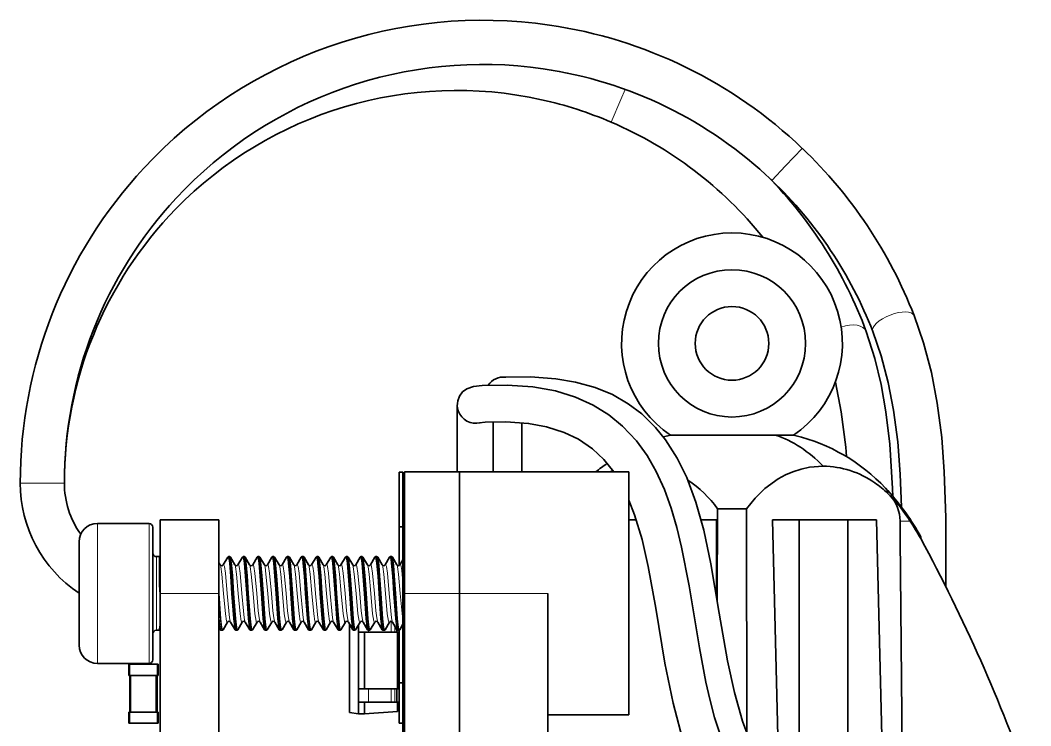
# Model space of a CAD drawing. Extents: x 370 to 946, y 143 to 764.
# Drawn here: x 579.54 to 607, y 672.83 to 691.99 of the extents above; entities that cross this region are included whole.
import ezdxf

# ---------------------------------------------------------------- set-up
doc = ezdxf.new("R2010")
doc.units = 0

msp = doc.modelspace()

# ---------------------------------------------------------------- linework, layer by layer
at = {"color": 7, "lineweight": 13, "ltscale": 0.007533}
msp.add_line((595.981, 690.108), (595.863, 689.831), dxfattribs=at)
at = {"color": 7, "lineweight": 13, "ltscale": 0.01664}
msp.add_line((595.863, 689.831), (595.601, 689.219), dxfattribs=at)
at = {"color": 7, "lineweight": 13, "ltscale": 0.016543}
msp.add_line((600.791, 688.507), (600.334, 688.029), dxfattribs=at)
at = {"color": 7, "lineweight": 13, "ltscale": 0.013457}
msp.add_line((600.334, 688.029), (599.962, 687.639), dxfattribs=at)
at = {"color": 7, "lineweight": 35, "ltscale": 0.045541}
msp.add_line((591.416, 679.719), (591.416, 681.54), dxfattribs=at)
at = {"color": 7, "lineweight": 35, "ltscale": 0.03399}
msp.add_line((592.391, 679.719), (592.391, 681.078), dxfattribs=at)
at = {"color": 7, "lineweight": 35, "ltscale": 0.033434}
msp.add_line((593.173, 679.719), (593.173, 681.056), dxfattribs=at)
at = {"color": 7, "lineweight": 35, "ltscale": 0.004945}
msp.add_line((597.21, 680.719), (597.019, 680.67), dxfattribs=at)
at = {"color": 7, "lineweight": 35, "ltscale": 0.007712}
msp.add_line((597.21, 680.719), (597.519, 680.719), dxfattribs=at)
at = {"color": 7, "lineweight": 35, "ltscale": 0.004517}
msp.add_line((597.519, 680.719), (597.699, 680.719), dxfattribs=at)
at = {"color": 7, "lineweight": 35, "ltscale": 0.029521}
for q in [(597.699, 680.719), (600.061, 680.719)]:
    msp.add_line((598.88, 680.719), q, dxfattribs=at)
at = {"color": 7, "lineweight": 35, "ltscale": 0.012228}
msp.add_line((600.55, 680.719), (600.061, 680.719), dxfattribs=at)
at = {"color": 7, "lineweight": 35, "ltscale": 0.001088}
msp.add_line((600.593, 680.709), (600.55, 680.719), dxfattribs=at)
at = {"color": 7, "lineweight": 35, "ltscale": 0.037001}
msp.add_line((589.839, 678.232), (589.839, 679.712), dxfattribs=at)
at = {"color": 7, "lineweight": 35, "ltscale": 0.002499}
for p, q in [((589.839, 679.712), (589.939, 679.712)), ((589.839, 678.232), (589.939, 678.232)), ((589.839, 673.99), (589.939, 673.99)), ((589.839, 672.899), (589.939, 672.899))]:
    msp.add_line(p, q, dxfattribs=at)
at = {"color": 7, "lineweight": 35, "ltscale": 0.032338}
msp.add_line((589.939, 679.712), (589.939, 678.419), dxfattribs=at)
at = {"color": 7, "lineweight": 35, "ltscale": 0.0375}
msp.add_line((591.48, 679.719), (589.98, 679.719), dxfattribs=at)
at = {"color": 7, "lineweight": 35, "ltscale": 0.0825}
for p, q in [((589.98, 679.719), (589.98, 676.419)), ((591.48, 679.719), (591.48, 676.419)), ((591.48, 679.719), (591.48, 676.419)), ((596.08, 676.419), (596.08, 679.719)), ((596.08, 673.119), (596.08, 676.419))]:
    msp.add_line(p, q, dxfattribs=at)
at = {"color": 7, "lineweight": 35, "ltscale": 0.060001}
msp.add_line((591.48, 679.719), (593.88, 679.719), dxfattribs=at)
at = {"color": 7, "lineweight": 35, "ltscale": 0.055}
for p, q in [((593.88, 679.719), (596.08, 679.719)), ((593.88, 673.119), (596.08, 673.119))]:
    msp.add_line(p, q, dxfattribs=at)
at = {"color": 7, "lineweight": 35, "ltscale": 0.002251}
msp.add_line((595.561, 679.719), (595.646, 679.749), dxfattribs=at)
at = {"color": 7, "lineweight": 13, "ltscale": 0.015001}
msp.add_line((579.539, 679.419), (580.139, 679.419), dxfattribs=at)
at = {"color": 7, "lineweight": 13, "ltscale": 0.014999}
msp.add_line((580.139, 679.419), (580.739, 679.419), dxfattribs=at)
at = {"color": 7, "lineweight": 35, "ltscale": 0.002197}
msp.add_line((603.05, 679.283), (603.11, 679.219), dxfattribs=at)
at = {"color": 7, "lineweight": 35, "ltscale": 0.001964}
msp.add_line((603.11, 679.219), (603.11, 679.14), dxfattribs=at)
at = {"color": 7, "lineweight": 35, "ltscale": 3.34651e-05}
msp.add_line((603.111, 679.218), (603.11, 679.219), dxfattribs=at)
at = {"color": 7, "lineweight": 35, "ltscale": 0.00235}
msp.add_line((603.177, 679.074), (603.11, 679.14), dxfattribs=at)
at = {"color": 7, "lineweight": 35, "ltscale": 0.00019996}
msp.add_line((603.117, 679.212), (603.111, 679.218), dxfattribs=at)
at = {"color": 7, "lineweight": 35, "ltscale": 0.062415}
msp.add_line((598.485, 678.719), (598.481, 676.222), dxfattribs=at)
at = {"color": 7, "lineweight": 35, "ltscale": 0.00988}
for p in [(598.485, 678.719), (599.276, 678.719)]:
    msp.add_line(p, (598.88, 678.719), dxfattribs=at)
at = {"color": 7, "lineweight": 35, "ltscale": 0.152872}
msp.add_line((599.276, 678.719), (599.284, 672.604), dxfattribs=at)
at = {"color": 7, "lineweight": 13, "ltscale": 0.024727}
for p, q in [((581.639, 678.319), (581.639, 677.33)), ((583.039, 678.319), (583.039, 677.33))]:
    msp.add_line(p, q, dxfattribs=at)
at = {"color": 7, "lineweight": 35, "ltscale": 0.034999}
for p, q in [((583.039, 678.319), (581.639, 678.319)), ((583.039, 674.519), (581.639, 674.519))]:
    msp.add_line(p, q, dxfattribs=at)
at = {"color": 7, "lineweight": 35, "ltscale": 0.05}
for p, q in [((583.339, 678.419), (583.339, 676.419)), ((584.939, 678.419), (584.939, 676.419)), ((589.939, 678.419), (589.939, 676.419))]:
    msp.add_line(p, q, dxfattribs=at)
at = {"color": 7, "lineweight": 35, "ltscale": 0.039999}
msp.add_line((584.939, 678.419), (583.339, 678.419), dxfattribs=at)
at = {"color": 7, "lineweight": 35, "ltscale": 0.001021}
msp.add_line((589.939, 678.419), (589.98, 678.419), dxfattribs=at)
at = {"color": 7, "lineweight": 35, "ltscale": 0.004994}
msp.add_line((596.08, 678.419), (596.28, 678.419), dxfattribs=at)
at = {"color": 7, "lineweight": 35, "ltscale": 0.010666}
msp.add_line((598.463, 678.419), (598.037, 678.419), dxfattribs=at)
at = {"color": 7, "lineweight": 35, "ltscale": 0.051698}
msp.add_line((598.463, 678.419), (598.46, 676.351), dxfattribs=at)
at = {"color": 7, "lineweight": 35, "ltscale": 0.184614}
msp.add_line((600.165, 671.036), (599.978, 678.419), dxfattribs=at)
msp.add_line((600.165, 671.036), (599.978, 678.419), dxfattribs=at)
at = {"color": 7, "lineweight": 35, "ltscale": 0.035355}
msp.add_line((601.392, 678.419), (599.978, 678.419), dxfattribs=at)
at = {"color": 7, "lineweight": 35, "ltscale": 0.204924}
msp.add_line((600.709, 670.222), (600.709, 678.419), dxfattribs=at)
at = {"color": 7, "lineweight": 35, "ltscale": 0.035356}
msp.add_line((601.392, 678.419), (602.806, 678.419), dxfattribs=at)
at = {"color": 7, "lineweight": 35, "ltscale": 0.3625}
msp.add_line((602.025, 678.419), (602.025, 663.919), dxfattribs=at)
at = {"color": 7, "lineweight": 35, "ltscale": 0.412716}
msp.add_line((603.224, 661.915), (602.806, 678.419), dxfattribs=at)
at = {"color": 7, "lineweight": 35, "ltscale": 0.011951}
msp.add_line((603.448, 678.387), (603.452, 677.909), dxfattribs=at)
at = {"color": 7, "lineweight": 13, "ltscale": 0.006865}
msp.add_line((603.448, 678.387), (603.722, 678.387), dxfattribs=at)
at = {"color": 7, "lineweight": 35, "ltscale": 0.023425}
msp.add_line((583.139, 678.219), (583.139, 677.282), dxfattribs=at)
at = {"color": 7, "lineweight": 35, "ltscale": 0.026321}
msp.add_line((589.839, 677.179), (589.839, 678.232), dxfattribs=at)
at = {"color": 7, "lineweight": 35, "ltscale": 0.018219}
msp.add_line((581.139, 677.819), (581.139, 677.09), dxfattribs=at)
at = {"color": 7, "lineweight": 35, "ltscale": 0.077499}
msp.add_line((596.08, 674.869), (596.08, 677.969), dxfattribs=at)
at = {"color": 7, "lineweight": 35, "ltscale": 0.399861}
msp.add_line((603.452, 677.909), (603.598, 661.915), dxfattribs=at)
at = {"color": 7, "lineweight": 35, "ltscale": 0.001181}
msp.add_line((604.009, 677.909), (604.009, 677.957), dxfattribs=at)
msp.add_line((604.009, 677.909), (604.009, 677.957), dxfattribs=at)
at = {"color": 7, "lineweight": 13, "ltscale": 0.070273}
for p, q in [((581.639, 677.33), (581.639, 674.519)), ((583.039, 677.33), (583.039, 674.519))]:
    msp.add_line(p, q, dxfattribs=at)
at = {"color": 7, "lineweight": 35, "ltscale": 0.066574}
msp.add_line((583.139, 677.282), (583.139, 674.619), dxfattribs=at)
at = {"color": 7, "lineweight": 13, "ltscale": 0.013014}
for p, q in [((583.239, 677.419), (583.239, 676.898)), ((583.319, 677.419), (583.319, 676.898))]:
    msp.add_line(p, q, dxfattribs=at)
at = {"color": 7, "lineweight": 35, "ltscale": 0.002}
for p, q in [((583.319, 677.419), (583.239, 677.419)), ((583.319, 675.419), (583.239, 675.419))]:
    msp.add_line(p, q, dxfattribs=at)
at = {"color": 7, "lineweight": 35, "ltscale": 0.00172}
msp.add_line((584.939, 677.254), (584.974, 677.194), dxfattribs=at)
at = {"color": 7, "lineweight": 35, "ltscale": 0.006019}
for p, q in [((585.177, 677.403), (585.056, 677.194)), ((585.653, 677.403), (585.774, 677.194)), ((585.977, 677.403), (585.856, 677.194)), ((587.177, 677.403), (587.056, 677.194)), ((587.653, 677.403), (587.774, 677.194)), ((587.977, 677.403), (587.856, 677.194)), ((589.177, 677.403), (589.056, 677.194)), ((589.653, 677.403), (589.774, 677.194)), ((586.177, 675.435), (586.056, 675.643)), ((586.653, 675.435), (586.774, 675.643)), ((586.977, 675.435), (586.856, 675.643)), ((588.177, 675.435), (588.056, 675.643)), ((588.653, 675.435), (588.774, 675.643)), ((588.977, 675.435), (588.856, 675.643))]:
    msp.add_line(p, q, dxfattribs=at)
at = {"color": 7, "lineweight": 35, "ltscale": 0.000669861}
for p, q in [((585.229, 677.419), (585.202, 677.419)), ((586.429, 677.419), (586.402, 677.419)), ((587.229, 677.419), (587.202, 677.419)), ((588.429, 677.419), (588.402, 677.419)), ((589.229, 677.419), (589.202, 677.419)), ((585.429, 675.419), (585.402, 675.419)), ((586.229, 675.419), (586.202, 675.419)), ((587.429, 675.419), (587.402, 675.419)), ((588.229, 675.419), (588.202, 675.419)), ((589.429, 675.419), (589.402, 675.419))]:
    msp.add_line(p, q, dxfattribs=at)
at = {"color": 7, "lineweight": 35, "ltscale": 0.006018}
for p, q in [((585.253, 677.403), (585.374, 677.194)), ((585.577, 677.403), (585.456, 677.194)), ((586.053, 677.403), (586.174, 677.194)), ((586.377, 677.403), (586.256, 677.194)), ((586.453, 677.403), (586.574, 677.194)), ((586.777, 677.403), (586.656, 677.194)), ((586.853, 677.403), (586.974, 677.194)), ((587.253, 677.403), (587.374, 677.194)), ((587.577, 677.403), (587.456, 677.194)), ((588.053, 677.403), (588.174, 677.194)), ((588.377, 677.403), (588.256, 677.194)), ((588.453, 677.403), (588.574, 677.194)), ((588.777, 677.403), (588.656, 677.194)), ((588.853, 677.403), (588.974, 677.194)), ((589.253, 677.403), (589.374, 677.194)), ((589.577, 677.403), (589.456, 677.194)), ((585.053, 675.435), (585.174, 675.643)), ((585.377, 675.435), (585.256, 675.643)), ((585.453, 675.435), (585.574, 675.643)), ((585.777, 675.435), (585.656, 675.643)), ((585.853, 675.435), (585.974, 675.643)), ((586.253, 675.435), (586.374, 675.643)), ((586.577, 675.435), (586.456, 675.643)), ((587.053, 675.435), (587.174, 675.643)), ((587.377, 675.435), (587.256, 675.643)), ((587.453, 675.435), (587.574, 675.643)), ((587.777, 675.435), (587.656, 675.643)), ((587.853, 675.435), (587.974, 675.643)), ((588.253, 675.435), (588.374, 675.643)), ((588.577, 675.435), (588.456, 675.643)), ((589.053, 675.435), (589.174, 675.643)), ((589.377, 675.435), (589.256, 675.643)), ((589.453, 675.435), (589.574, 675.643)), ((589.777, 675.435), (589.656, 675.643))]:
    msp.add_line(p, q, dxfattribs=at)
at = {"color": 7, "lineweight": 35, "ltscale": 0.000671387}
for p, q in [((585.629, 677.419), (585.602, 677.419)), ((586.029, 677.419), (586.002, 677.419)), ((586.829, 677.419), (586.802, 677.419)), ((587.629, 677.419), (587.602, 677.419)), ((588.029, 677.419), (588.002, 677.419)), ((588.829, 677.419), (588.802, 677.419)), ((589.629, 677.419), (589.602, 677.419)), ((585.029, 675.419), (585.002, 675.419)), ((585.829, 675.419), (585.802, 675.419)), ((586.629, 675.419), (586.602, 675.419)), ((587.029, 675.419), (587.002, 675.419)), ((587.829, 675.419), (587.802, 675.419)), ((588.629, 675.419), (588.602, 675.419)), ((589.029, 675.419), (589.002, 675.419)), ((589.829, 675.419), (589.802, 675.419))]:
    msp.add_line(p, q, dxfattribs=at)
at = {"color": 7, "lineweight": 35, "ltscale": 0.004133}
msp.add_line((589.939, 677.337), (589.856, 677.194), dxfattribs=at)
at = {"color": 7, "lineweight": 35, "ltscale": 0.051781}
msp.add_line((581.139, 677.09), (581.139, 675.019), dxfattribs=at)
at = {"color": 7, "lineweight": 13, "ltscale": 0.036986}
msp.add_line((583.239, 676.898), (583.239, 675.419), dxfattribs=at)
at = {"color": 7, "lineweight": 13, "ltscale": 0.00659}
msp.add_line((583.319, 676.898), (583.319, 676.634), dxfattribs=at)
at = {"color": 7, "lineweight": 13, "ltscale": 0.011867}
for p, q in [((585.284, 676.419), (585.253, 676.892)), ((585.684, 676.419), (585.653, 676.892)), ((586.084, 676.419), (586.053, 676.892)), ((586.484, 676.419), (586.453, 676.892)), ((586.884, 676.419), (586.853, 676.892)), ((587.284, 676.419), (587.253, 676.892)), ((587.684, 676.419), (587.653, 676.892)), ((588.084, 676.419), (588.053, 676.892)), ((588.484, 676.419), (588.453, 676.892)), ((588.884, 676.419), (588.853, 676.892)), ((589.284, 676.419), (589.253, 676.892)), ((589.684, 676.419), (589.653, 676.892))]:
    msp.add_line(p, q, dxfattribs=at)
at = {"color": 7, "lineweight": 13, "ltscale": 0.011983}
for p, q in [((585.302, 676.42), (585.27, 676.898)), ((585.702, 676.42), (585.67, 676.898)), ((586.102, 676.42), (586.07, 676.898)), ((586.502, 676.42), (586.47, 676.898)), ((586.902, 676.42), (586.87, 676.898)), ((587.302, 676.42), (587.27, 676.898)), ((587.702, 676.42), (587.67, 676.898)), ((588.102, 676.42), (588.07, 676.898)), ((588.502, 676.42), (588.47, 676.898)), ((588.902, 676.42), (588.87, 676.898)), ((589.302, 676.42), (589.27, 676.898)), ((589.702, 676.42), (589.67, 676.898))]:
    msp.add_line(p, q, dxfattribs=at)
at = {"color": 7, "lineweight": 13, "ltscale": 0.012041}
for p, q in [((585.297, 676.898), (585.329, 676.417)), ((585.697, 676.898), (585.729, 676.417)), ((586.097, 676.898), (586.129, 676.417)), ((586.497, 676.898), (586.529, 676.417)), ((586.897, 676.898), (586.929, 676.417)), ((587.297, 676.898), (587.329, 676.417)), ((587.697, 676.898), (587.729, 676.417)), ((588.097, 676.898), (588.129, 676.417)), ((588.497, 676.898), (588.529, 676.417)), ((588.897, 676.898), (588.929, 676.417)), ((589.297, 676.898), (589.329, 676.417)), ((589.697, 676.898), (589.729, 676.417))]:
    msp.add_line(p, q, dxfattribs=at)
at = {"color": 7, "lineweight": 13, "ltscale": 0.011916}
for p, q in [((585.314, 676.894), (585.346, 676.419)), ((585.714, 676.894), (585.746, 676.419)), ((586.114, 676.894), (586.146, 676.419)), ((586.514, 676.894), (586.546, 676.419)), ((586.914, 676.894), (586.946, 676.419)), ((587.314, 676.894), (587.346, 676.419)), ((587.714, 676.894), (587.746, 676.419)), ((588.114, 676.894), (588.146, 676.419)), ((588.514, 676.894), (588.546, 676.419)), ((588.914, 676.894), (588.946, 676.419)), ((589.314, 676.894), (589.346, 676.419)), ((589.714, 676.894), (589.746, 676.419))]:
    msp.add_line(p, q, dxfattribs=at)
at = {"color": 7, "lineweight": 13, "ltscale": 0.002031}
msp.add_line((583.329, 676.417), (583.323, 676.499), dxfattribs=at)
at = {"color": 7, "lineweight": 13, "ltscale": 0.000433417}
msp.add_line((583.341, 676.499), (583.323, 676.499), dxfattribs=at)
at = {"color": 7, "lineweight": 13, "ltscale": 0.00034713}
msp.add_line((583.343, 676.418), (583.329, 676.417), dxfattribs=at)
at = {"color": 7, "lineweight": 13, "ltscale": 0.004219}
msp.add_line((583.339, 676.249), (583.329, 676.417), dxfattribs=at)
at = {"color": 7, "lineweight": 35}
for p, q in [((583.339, 647.419), (583.339, 676.419)), ((584.939, 647.419), (584.939, 676.419)), ((589.939, 647.419), (589.939, 676.419)), ((589.98, 647.419), (589.98, 676.419)), ((591.48, 676.419), (591.48, 647.419)), ((591.48, 647.419), (591.48, 676.419)), ((593.88, 676.419), (593.88, 647.419))]:
    msp.add_line(p, q, dxfattribs=at)
at = {"color": 7, "lineweight": 13, "ltscale": 0.039999}
msp.add_line((584.939, 676.419), (583.339, 676.419), dxfattribs=at)
at = {"color": 7, "lineweight": 13, "ltscale": 0.002558}
msp.add_line((584.939, 676.521), (584.946, 676.419), dxfattribs=at)
at = {"color": 7, "lineweight": 13, "ltscale": 0.001021}
msp.add_line((589.939, 676.419), (589.98, 676.419), dxfattribs=at)
at = {"color": 7, "lineweight": 13, "ltscale": 0.0375}
msp.add_line((591.48, 676.419), (589.98, 676.419), dxfattribs=at)
at = {"color": 7, "lineweight": 13, "ltscale": 0.060001}
msp.add_line((591.48, 676.419), (593.88, 676.419), dxfattribs=at)
at = {"color": 7, "lineweight": 13, "ltscale": 0.003234}
msp.add_line((583.323, 675.503), (583.339, 675.632), dxfattribs=at)
at = {"color": 7, "lineweight": 35, "ltscale": 0.060085}
msp.add_line((588.489, 673.182), (588.489, 675.586), dxfattribs=at)
at = {"color": 7, "lineweight": 35, "ltscale": 0.004875}
msp.add_line((588.729, 675.371), (588.729, 675.566), dxfattribs=at)
at = {"color": 7, "lineweight": 13, "ltscale": 0.007306}
msp.add_line((589.623, 675.371), (589.623, 675.663), dxfattribs=at)
at = {"color": 7, "lineweight": 13, "ltscale": 0.004051}
msp.add_line((589.72, 675.371), (589.72, 675.533), dxfattribs=at)
at = {"color": 7, "lineweight": 35, "ltscale": 0.004298}
msp.add_line((589.853, 675.435), (589.939, 675.583), dxfattribs=at)
at = {"color": 7, "lineweight": 13, "ltscale": 0.001169}
msp.add_line((583.319, 675.457), (583.323, 675.503), dxfattribs=at)
at = {"color": 7, "lineweight": 13, "ltscale": 0.000950623}
msp.add_line((583.319, 675.457), (583.319, 675.419), dxfattribs=at)
at = {"color": 7, "lineweight": 35, "ltscale": 0.001885}
msp.add_line((584.977, 675.435), (584.939, 675.5), dxfattribs=at)
at = {"color": 7, "lineweight": 35, "ltscale": 0.038625}
for p, q in [((588.729, 673.826), (588.729, 675.371)), ((588.899, 673.826), (588.899, 675.371)), ((589.789, 675.371), (589.789, 673.826))]:
    msp.add_line(p, q, dxfattribs=at)
at = {"color": 7, "lineweight": 35, "ltscale": 0.00675}
for p, q in [((588.999, 675.371), (588.729, 675.371)), ((588.999, 673.826), (588.729, 673.826)), ((588.999, 673.471), (588.729, 673.471))]:
    msp.add_line(p, q, dxfattribs=at)
at = {"color": 7, "lineweight": 13, "ltscale": 0.001193}
msp.add_line((588.999, 675.371), (588.999, 675.419), dxfattribs=at)
at = {"color": 7, "lineweight": 35, "ltscale": 0.015601}
for p, q in [((588.999, 675.371), (589.623, 675.371)), ((588.999, 673.826), (589.623, 673.826)), ((588.999, 673.471), (589.623, 673.471))]:
    msp.add_line(p, q, dxfattribs=at)
at = {"color": 7, "lineweight": 35, "ltscale": 0.002415}
for p, q in [((589.623, 675.371), (589.72, 675.371)), ((589.623, 673.826), (589.72, 673.826)), ((589.623, 673.471), (589.72, 673.471))]:
    msp.add_line(p, q, dxfattribs=at)
at = {"color": 7, "lineweight": 35, "ltscale": 0.001379}
for p, q in [((589.72, 675.371), (589.775, 675.371)), ((589.72, 673.826), (589.775, 673.826)), ((589.72, 673.471), (589.775, 673.471))]:
    msp.add_line(p, q, dxfattribs=at)
at = {"color": 7, "lineweight": 35, "ltscale": 0.001682}
msp.add_line((589.775, 675.371), (589.775, 675.438), dxfattribs=at)
at = {"color": 7, "lineweight": 35, "ltscale": 0.001605}
for p, q in [((589.775, 675.371), (589.839, 675.371)), ((589.775, 673.826), (589.839, 673.826)), ((589.775, 673.471), (589.839, 673.471))]:
    msp.add_line(p, q, dxfattribs=at)
at = {"color": 7, "lineweight": 35, "ltscale": 0.03578}
msp.add_line((589.839, 673.99), (589.839, 675.421), dxfattribs=at)
at = {"color": 7, "lineweight": 35, "ltscale": 0.001244}
for p, q in [((589.79, 674.776), (589.839, 674.776)), ((589.79, 674.421), (589.839, 674.421))]:
    msp.add_line(p, q, dxfattribs=at)
at = {"color": 7, "lineweight": 35, "ltscale": 0.000750732}
for p, q in [((582.489, 674.495), (582.519, 674.495)), ((582.489, 674.195), (582.519, 674.195)), ((582.489, 673.195), (582.519, 673.195)), ((582.489, 672.895), (582.519, 672.895))]:
    msp.add_line(p, q, dxfattribs=at)
at = {"color": 7, "lineweight": 35, "ltscale": 0.0075}
for p, q in [((582.489, 674.495), (582.489, 674.195)), ((583.289, 674.495), (583.289, 674.195))]:
    msp.add_line(p, q, dxfattribs=at)
at = {"color": 7, "lineweight": 35, "ltscale": 0.0185}
for p, q in [((583.259, 674.495), (582.519, 674.495)), ((583.259, 674.195), (582.519, 674.195)), ((583.259, 673.195), (582.519, 673.195)), ((583.259, 672.895), (582.519, 672.895))]:
    msp.add_line(p, q, dxfattribs=at)
at = {"color": 7, "lineweight": 13, "ltscale": 0.0075}
for p, q in [((582.519, 674.495), (582.519, 674.195)), ((583.259, 674.495), (583.259, 674.195))]:
    msp.add_line(p, q, dxfattribs=at)
at = {"color": 7, "lineweight": 35, "ltscale": 0.000749207}
for p, q in [((583.289, 674.495), (583.259, 674.495)), ((583.289, 674.195), (583.259, 674.195)), ((583.289, 673.195), (583.259, 673.195)), ((583.289, 672.895), (583.259, 672.895))]:
    msp.add_line(p, q, dxfattribs=at)
at = {"color": 7, "lineweight": 35, "ltscale": 0.025}
for p, q in [((582.519, 674.195), (582.519, 673.195)), ((583.259, 674.195), (583.259, 673.195))]:
    msp.add_line(p, q, dxfattribs=at)
at = {"color": 7, "lineweight": 13, "ltscale": 0.025}
for p, q in [((582.549, 674.195), (582.549, 673.195)), ((583.229, 674.195), (583.229, 673.195))]:
    msp.add_line(p, q, dxfattribs=at)
at = {"color": 7, "lineweight": 35, "ltscale": 0.027283}
msp.add_line((589.839, 672.899), (589.839, 673.99), dxfattribs=at)
at = {"color": 7, "lineweight": 35, "ltscale": 0.008875}
for p, q in [((588.729, 673.471), (588.729, 673.826)), ((589.775, 673.471), (589.775, 673.826))]:
    msp.add_line(p, q, dxfattribs=at)
at = {"color": 7, "lineweight": 13, "ltscale": 0.008875}
for p, q in [((588.999, 673.471), (588.999, 673.826)), ((589.623, 673.471), (589.623, 673.826)), ((589.72, 673.471), (589.72, 673.826))]:
    msp.add_line(p, q, dxfattribs=at)
at = {"color": 7, "lineweight": 35, "ltscale": 0.008063}
for p, q in [((588.729, 673.149), (588.729, 673.471)), ((588.899, 673.149), (588.899, 673.471))]:
    msp.add_line(p, q, dxfattribs=at)
at = {"color": 7, "lineweight": 35, "ltscale": 0.006506}
msp.add_line((589.789, 673.471), (589.789, 673.211), dxfattribs=at)
at = {"color": 7, "lineweight": 35, "ltscale": 0.007501}
for p, q in [((582.489, 673.195), (582.489, 672.895)), ((583.289, 673.195), (583.289, 672.895))]:
    msp.add_line(p, q, dxfattribs=at)
at = {"color": 7, "lineweight": 13, "ltscale": 0.007501}
for p, q in [((582.519, 673.195), (582.519, 672.895)), ((583.259, 673.195), (583.259, 672.895))]:
    msp.add_line(p, q, dxfattribs=at)
at = {"color": 7, "lineweight": 35, "ltscale": 0.006059}
msp.add_line((588.489, 673.182), (588.729, 673.149), dxfattribs=at)
at = {"color": 7, "lineweight": 35, "ltscale": 0.004251}
msp.add_line((588.729, 673.149), (588.899, 673.149), dxfattribs=at)
at = {"color": 7, "lineweight": 35, "ltscale": 0.022303}
msp.add_line((589.789, 673.211), (588.899, 673.149), dxfattribs=at)
at = {"color": 7, "lineweight": 35}
for points in [[(603.826, 683.967), (604.082, 683.227), (604.297, 682.418), (604.457, 681.587), (604.578, 680.658), (604.649, 679.727), (604.691, 678.481), (604.694, 676.916), (604.692, 676.602)], [(602.527, 683.535), (602.763, 682.804), (602.935, 682.091), (603.064, 681.349), (603.167, 680.473), (603.244, 679.271), (603.252, 679.057)], [(602.708, 683.532), (602.935, 682.876), (603.127, 682.152), (603.272, 681.398), (603.383, 680.539), (603.451, 679.662), (603.485, 678.766)], [(592.71, 682.293), (593.405, 682.3), (594.091, 682.252), (594.629, 682.161), (595.16, 682.013), (595.63, 681.819), (596.061, 681.573), (596.428, 681.297), (596.806, 680.928), (597.076, 680.593), (597.39, 680.097), (597.65, 679.566), (597.9, 678.896), (598.112, 678.142), (598.308, 677.227), (598.536, 675.882), (598.759, 674.585), (598.944, 673.725), (599.164, 672.947), (599.402, 672.315), (599.653, 671.801), (599.956, 671.317), (600.048, 671.191)], [(601.69, 682.159), (601.849, 681.355), (601.97, 680.388), (601.992, 680.135)], [(596.283, 680.563), (595.908, 680.964), (595.537, 681.267), (595.106, 681.535), (594.624, 681.751), (594.082, 681.918), (593.466, 682.03), (592.773, 682.08), (592.091, 682.064), (591.856, 682.04), (591.677, 681.98), (591.561, 681.893), (591.476, 681.779), (591.427, 681.647), (591.416, 681.51), (591.442, 681.38)], [(595.667, 679.719), (595.4, 680.057), (595.094, 680.348), (594.709, 680.611), (594.324, 680.795), (593.844, 680.947), (593.354, 681.036), (592.739, 681.08), (592.171, 681.067), (592.019, 681.054)], [(596.283, 680.563), (596.571, 680.164), (596.819, 679.73), (597.042, 679.24), (597.227, 678.732), (597.381, 678.209), (597.511, 677.681), (597.717, 676.628), (597.998, 674.939), (598.174, 674.009), (598.278, 673.548), (598.409, 673.05), (598.564, 672.561), (598.818, 671.922), (598.978, 671.597), (599.156, 671.282), (599.332, 671.014), (599.523, 670.758)], [(599.276, 678.719), (599.511, 679.011), (599.776, 679.27), (600.136, 679.531), (600.331, 679.637), (600.534, 679.725), (600.758, 679.797), (600.988, 679.846), (601.355, 679.875)], [(598.735, 670.146), (598.341, 670.704), (598.01, 671.3), (597.74, 671.913), (597.479, 672.68), (597.278, 673.444), (597.057, 674.529), (596.808, 676.022), (596.605, 677.147), (596.435, 677.887), (596.234, 678.554), (596.08, 678.955)]]:
    msp.add_lwpolyline(points, dxfattribs=at)
at = {"color": 7, "lineweight": 13}
for points in [[(585.065, 676.419), (585.018, 676.947), (584.991, 677.138), (584.98, 677.181), (584.974, 677.194)], [(585.165, 676.419), (585.116, 676.967), (585.088, 677.154), (585.076, 677.192), (585.07, 677.2), (585.067, 677.202), (585.064, 677.202), (585.06, 677.2), (585.056, 677.194)], [(585.177, 677.403), (585.182, 677.408), (585.184, 677.409), (585.185, 677.408), (585.187, 677.408), (585.189, 677.406), (585.194, 677.398), (585.206, 677.35), (585.222, 677.24), (585.253, 676.892)], [(585.202, 677.419), (585.203, 677.418), (585.206, 677.417), (585.208, 677.414), (585.213, 677.403), (585.235, 677.283), (585.27, 676.898)], [(585.229, 677.419), (585.23, 677.418), (585.232, 677.417), (585.235, 677.414), (585.24, 677.403), (585.262, 677.283), (585.297, 676.898)], [(585.253, 677.403), (585.257, 677.393), (585.266, 677.362), (585.289, 677.187), (585.314, 676.894)], [(585.465, 676.419), (585.418, 676.947), (585.391, 677.138), (585.38, 677.181), (585.374, 677.194)], [(585.565, 676.419), (585.516, 676.967), (585.488, 677.154), (585.476, 677.192), (585.47, 677.2), (585.467, 677.202), (585.464, 677.202), (585.461, 677.2), (585.456, 677.194)], [(585.577, 677.403), (585.582, 677.408), (585.584, 677.409), (585.586, 677.408), (585.587, 677.408), (585.589, 677.406), (585.594, 677.398), (585.607, 677.35), (585.622, 677.24), (585.653, 676.892)], [(585.602, 677.419), (585.603, 677.418), (585.606, 677.417), (585.608, 677.414), (585.613, 677.403), (585.635, 677.283), (585.67, 676.898)], [(585.629, 677.419), (585.63, 677.418), (585.632, 677.417), (585.635, 677.414), (585.64, 677.403), (585.662, 677.283), (585.697, 676.898)], [(585.653, 677.403), (585.657, 677.393), (585.666, 677.362), (585.689, 677.187), (585.714, 676.894)], [(585.865, 676.419), (585.818, 676.947), (585.791, 677.138), (585.78, 677.181), (585.774, 677.194)], [(585.965, 676.419), (585.916, 676.967), (585.888, 677.154), (585.876, 677.192), (585.87, 677.2), (585.867, 677.202), (585.864, 677.202), (585.86, 677.2), (585.856, 677.194)], [(585.977, 677.403), (585.982, 677.408), (585.984, 677.409), (585.985, 677.408), (585.987, 677.408), (585.989, 677.406), (585.994, 677.398), (586.006, 677.35), (586.022, 677.24), (586.053, 676.892)], [(586.002, 677.419), (586.003, 677.418), (586.006, 677.417), (586.008, 677.414), (586.013, 677.403), (586.035, 677.283), (586.07, 676.898)], [(586.029, 677.419), (586.03, 677.418), (586.032, 677.417), (586.035, 677.414), (586.04, 677.403), (586.062, 677.283), (586.097, 676.898)], [(586.053, 677.403), (586.057, 677.393), (586.066, 677.362), (586.089, 677.187), (586.114, 676.894)], [(586.265, 676.419), (586.218, 676.947), (586.191, 677.138), (586.18, 677.181), (586.174, 677.194)], [(586.365, 676.419), (586.316, 676.967), (586.288, 677.154), (586.276, 677.192), (586.27, 677.2), (586.267, 677.202), (586.264, 677.202), (586.26, 677.2), (586.256, 677.194)], [(586.377, 677.403), (586.382, 677.408), (586.384, 677.409), (586.385, 677.408), (586.387, 677.408), (586.389, 677.406), (586.394, 677.398), (586.406, 677.35), (586.422, 677.24), (586.453, 676.892)], [(586.402, 677.419), (586.403, 677.418), (586.406, 677.417), (586.408, 677.414), (586.413, 677.403), (586.435, 677.283), (586.47, 676.898)], [(586.429, 677.419), (586.43, 677.418), (586.432, 677.417), (586.435, 677.414), (586.44, 677.403), (586.462, 677.283), (586.497, 676.898)], [(586.453, 677.403), (586.457, 677.393), (586.466, 677.362), (586.489, 677.187), (586.514, 676.894)], [(586.665, 676.419), (586.618, 676.947), (586.591, 677.138), (586.58, 677.181), (586.574, 677.194)], [(586.765, 676.419), (586.716, 676.967), (586.688, 677.154), (586.676, 677.192), (586.67, 677.2), (586.667, 677.202), (586.664, 677.202), (586.66, 677.2), (586.656, 677.194)], [(586.777, 677.403), (586.782, 677.408), (586.784, 677.409), (586.786, 677.408), (586.787, 677.408), (586.789, 677.406), (586.794, 677.398), (586.807, 677.35), (586.822, 677.24), (586.853, 676.892)], [(586.802, 677.419), (586.803, 677.418), (586.806, 677.417), (586.808, 677.414), (586.813, 677.403), (586.835, 677.283), (586.87, 676.898)], [(586.829, 677.419), (586.83, 677.418), (586.832, 677.417), (586.835, 677.414), (586.84, 677.403), (586.862, 677.283), (586.897, 676.898)], [(586.853, 677.403), (586.857, 677.393), (586.866, 677.362), (586.889, 677.187), (586.914, 676.894)], [(587.065, 676.419), (587.018, 676.947), (586.991, 677.138), (586.98, 677.181), (586.974, 677.194)], [(587.165, 676.419), (587.116, 676.967), (587.088, 677.154), (587.076, 677.192), (587.07, 677.2), (587.067, 677.202), (587.064, 677.202), (587.06, 677.2), (587.056, 677.194)], [(587.177, 677.403), (587.182, 677.408), (587.184, 677.409), (587.185, 677.408), (587.187, 677.408), (587.189, 677.406), (587.194, 677.398), (587.206, 677.35), (587.222, 677.24), (587.253, 676.892)], [(587.202, 677.419), (587.203, 677.418), (587.206, 677.417), (587.208, 677.414), (587.213, 677.403), (587.235, 677.283), (587.27, 676.898)], [(587.229, 677.419), (587.23, 677.418), (587.232, 677.417), (587.235, 677.414), (587.24, 677.403), (587.262, 677.283), (587.297, 676.898)], [(587.253, 677.403), (587.257, 677.393), (587.266, 677.362), (587.289, 677.187), (587.314, 676.894)], [(587.465, 676.419), (587.418, 676.947), (587.391, 677.138), (587.38, 677.181), (587.374, 677.194)], [(587.565, 676.419), (587.516, 676.967), (587.488, 677.154), (587.476, 677.192), (587.47, 677.2), (587.467, 677.202), (587.464, 677.202), (587.461, 677.2), (587.456, 677.194)], [(587.577, 677.403), (587.582, 677.408), (587.584, 677.409), (587.586, 677.408), (587.587, 677.408), (587.589, 677.406), (587.594, 677.398), (587.607, 677.35), (587.622, 677.24), (587.653, 676.892)], [(587.602, 677.419), (587.603, 677.418), (587.606, 677.417), (587.608, 677.414), (587.613, 677.403), (587.635, 677.283), (587.67, 676.898)], [(587.629, 677.419), (587.63, 677.418), (587.632, 677.417), (587.635, 677.414), (587.64, 677.403), (587.662, 677.283), (587.697, 676.898)], [(587.653, 677.403), (587.657, 677.393), (587.666, 677.362), (587.689, 677.187), (587.714, 676.894)], [(587.865, 676.419), (587.818, 676.947), (587.791, 677.138), (587.78, 677.181), (587.774, 677.194)], [(587.965, 676.419), (587.916, 676.967), (587.888, 677.154), (587.876, 677.192), (587.87, 677.2), (587.867, 677.202), (587.864, 677.202), (587.86, 677.2), (587.856, 677.194)], [(587.977, 677.403), (587.982, 677.408), (587.984, 677.409), (587.985, 677.408), (587.987, 677.408), (587.989, 677.406), (587.994, 677.398), (588.006, 677.35), (588.022, 677.24), (588.053, 676.892)], [(588.002, 677.419), (588.003, 677.418), (588.006, 677.417), (588.008, 677.414), (588.013, 677.403), (588.035, 677.283), (588.07, 676.898)], [(588.029, 677.419), (588.03, 677.418), (588.032, 677.417), (588.035, 677.414), (588.04, 677.403), (588.062, 677.283), (588.097, 676.898)], [(588.053, 677.403), (588.057, 677.393), (588.066, 677.362), (588.089, 677.187), (588.114, 676.894)], [(588.265, 676.419), (588.218, 676.947), (588.191, 677.138), (588.18, 677.181), (588.174, 677.194)], [(588.365, 676.419), (588.316, 676.967), (588.288, 677.154), (588.276, 677.192), (588.27, 677.2), (588.267, 677.202), (588.264, 677.202), (588.26, 677.2), (588.256, 677.194)], [(588.377, 677.403), (588.382, 677.408), (588.384, 677.409), (588.385, 677.408), (588.387, 677.408), (588.389, 677.406), (588.394, 677.398), (588.406, 677.35), (588.422, 677.24), (588.453, 676.892)], [(588.402, 677.419), (588.403, 677.418), (588.406, 677.417), (588.408, 677.414), (588.413, 677.403), (588.435, 677.283), (588.47, 676.898)], [(588.429, 677.419), (588.43, 677.418), (588.432, 677.417), (588.435, 677.414), (588.44, 677.403), (588.462, 677.283), (588.497, 676.898)], [(588.453, 677.403), (588.457, 677.393), (588.466, 677.362), (588.489, 677.187), (588.514, 676.894)], [(588.665, 676.419), (588.618, 676.947), (588.591, 677.138), (588.58, 677.181), (588.574, 677.194)], [(588.765, 676.419), (588.716, 676.967), (588.688, 677.154), (588.676, 677.192), (588.67, 677.2), (588.667, 677.202), (588.664, 677.202), (588.66, 677.2), (588.656, 677.194)], [(588.777, 677.403), (588.782, 677.408), (588.784, 677.409), (588.786, 677.408), (588.787, 677.408), (588.789, 677.406), (588.794, 677.398), (588.807, 677.35), (588.822, 677.24), (588.853, 676.892)], [(588.802, 677.419), (588.803, 677.418), (588.806, 677.417), (588.808, 677.414), (588.813, 677.403), (588.835, 677.283), (588.87, 676.898)], [(588.829, 677.419), (588.83, 677.418), (588.832, 677.417), (588.835, 677.414), (588.84, 677.403), (588.862, 677.283), (588.897, 676.898)], [(588.853, 677.403), (588.857, 677.393), (588.866, 677.362), (588.889, 677.187), (588.914, 676.894)], [(589.065, 676.419), (589.018, 676.947), (588.991, 677.138), (588.98, 677.181), (588.974, 677.194)], [(589.165, 676.419), (589.116, 676.967), (589.088, 677.154), (589.076, 677.192), (589.07, 677.2), (589.067, 677.202), (589.064, 677.202), (589.06, 677.2), (589.056, 677.194)], [(589.177, 677.403), (589.182, 677.408), (589.184, 677.409), (589.185, 677.408), (589.187, 677.408), (589.189, 677.406), (589.194, 677.398), (589.206, 677.35), (589.222, 677.24), (589.253, 676.892)], [(589.202, 677.419), (589.203, 677.418), (589.206, 677.417), (589.208, 677.414), (589.213, 677.403), (589.235, 677.283), (589.27, 676.898)], [(589.229, 677.419), (589.23, 677.418), (589.232, 677.417), (589.235, 677.414), (589.24, 677.403), (589.262, 677.283), (589.297, 676.898)], [(589.253, 677.403), (589.257, 677.393), (589.266, 677.362), (589.289, 677.187), (589.314, 676.894)], [(589.465, 676.419), (589.418, 676.947), (589.391, 677.138), (589.38, 677.181), (589.374, 677.194)], [(589.565, 676.419), (589.516, 676.967), (589.488, 677.154), (589.476, 677.192), (589.47, 677.2), (589.467, 677.202), (589.464, 677.202), (589.461, 677.2), (589.456, 677.194)], [(589.577, 677.403), (589.582, 677.408), (589.584, 677.409), (589.586, 677.408), (589.587, 677.408), (589.589, 677.406), (589.594, 677.398), (589.607, 677.35), (589.622, 677.24), (589.653, 676.892)], [(589.602, 677.419), (589.603, 677.418), (589.606, 677.417), (589.608, 677.414), (589.613, 677.403), (589.635, 677.283), (589.67, 676.898)], [(589.629, 677.419), (589.63, 677.418), (589.632, 677.417), (589.635, 677.414), (589.64, 677.403), (589.662, 677.283), (589.697, 676.898)], [(589.653, 677.403), (589.657, 677.393), (589.666, 677.362), (589.689, 677.187), (589.714, 676.894)], [(589.865, 676.419), (589.818, 676.947), (589.791, 677.138), (589.78, 677.181), (589.774, 677.194)], [(589.939, 676.727), (589.907, 677.04), (589.889, 677.15), (589.878, 677.187), (589.872, 677.198), (589.868, 677.201), (589.866, 677.202), (589.863, 677.202), (589.861, 677.201), (589.856, 677.194)], [(584.946, 676.419), (584.995, 675.731), (585.022, 675.498), (585.035, 675.444), (585.041, 675.432), (585.044, 675.429), (585.048, 675.429), (585.051, 675.432), (585.053, 675.435)], [(585.174, 675.643), (585.17, 675.637), (585.168, 675.636), (585.165, 675.635), (585.163, 675.636), (585.159, 675.639), (585.155, 675.645), (585.147, 675.666), (585.115, 675.864), (585.065, 676.419)], [(585.256, 675.643), (585.247, 675.667), (585.229, 675.757), (585.206, 675.946), (585.165, 676.419)], [(585.284, 676.419), (585.333, 675.736), (585.36, 675.503), (585.371, 675.449), (585.377, 675.435)], [(585.302, 676.42), (585.347, 675.761), (585.373, 675.521), (585.392, 675.431), (585.396, 675.422), (585.398, 675.42), (585.401, 675.419), (585.402, 675.419)], [(585.329, 676.417), (585.374, 675.76), (585.4, 675.521), (585.419, 675.431), (585.423, 675.422), (585.425, 675.42), (585.427, 675.419), (585.429, 675.419)], [(585.346, 676.419), (585.395, 675.731), (585.422, 675.498), (585.435, 675.444), (585.441, 675.432), (585.444, 675.429), (585.448, 675.429), (585.451, 675.432), (585.453, 675.435)], [(585.574, 675.643), (585.57, 675.637), (585.568, 675.636), (585.565, 675.635), (585.563, 675.636), (585.559, 675.639), (585.555, 675.645), (585.547, 675.666), (585.515, 675.864), (585.465, 676.419)], [(585.656, 675.643), (585.647, 675.667), (585.629, 675.757), (585.606, 675.946), (585.565, 676.419)], [(585.684, 676.419), (585.733, 675.736), (585.76, 675.503), (585.771, 675.449), (585.777, 675.435)], [(585.702, 676.42), (585.747, 675.761), (585.773, 675.521), (585.792, 675.431), (585.796, 675.422), (585.798, 675.42), (585.801, 675.419), (585.802, 675.419)], [(585.729, 676.417), (585.774, 675.76), (585.799, 675.521), (585.819, 675.431), (585.823, 675.422), (585.825, 675.42), (585.828, 675.419), (585.829, 675.419)], [(585.746, 676.419), (585.795, 675.731), (585.822, 675.498), (585.835, 675.444), (585.841, 675.432), (585.844, 675.429), (585.848, 675.429), (585.851, 675.432), (585.853, 675.435)], [(585.974, 675.643), (585.97, 675.637), (585.968, 675.636), (585.965, 675.635), (585.963, 675.636), (585.959, 675.639), (585.955, 675.645), (585.947, 675.666), (585.915, 675.864), (585.865, 676.419)], [(586.056, 675.643), (586.047, 675.667), (586.029, 675.757), (586.006, 675.946), (585.965, 676.419)], [(586.084, 676.419), (586.133, 675.736), (586.16, 675.503), (586.171, 675.449), (586.177, 675.435)], [(586.102, 676.42), (586.147, 675.761), (586.173, 675.521), (586.192, 675.431), (586.196, 675.422), (586.198, 675.42), (586.201, 675.419), (586.202, 675.419)], [(586.129, 676.417), (586.174, 675.76), (586.2, 675.521), (586.219, 675.431), (586.223, 675.422), (586.225, 675.42), (586.228, 675.419), (586.229, 675.419)], [(586.146, 676.419), (586.195, 675.731), (586.222, 675.498), (586.235, 675.444), (586.241, 675.432), (586.244, 675.429), (586.248, 675.429), (586.251, 675.432), (586.253, 675.435)], [(586.374, 675.643), (586.37, 675.637), (586.368, 675.636), (586.365, 675.635), (586.363, 675.636), (586.359, 675.639), (586.355, 675.645), (586.347, 675.666), (586.315, 675.864), (586.265, 676.419)], [(586.456, 675.643), (586.447, 675.667), (586.429, 675.757), (586.406, 675.946), (586.365, 676.419)], [(586.484, 676.419), (586.533, 675.736), (586.56, 675.503), (586.571, 675.449), (586.577, 675.435)], [(586.502, 676.42), (586.547, 675.761), (586.573, 675.521), (586.592, 675.431), (586.596, 675.422), (586.598, 675.42), (586.601, 675.419), (586.602, 675.419)], [(586.529, 676.417), (586.574, 675.76), (586.6, 675.521), (586.619, 675.431), (586.623, 675.422), (586.625, 675.42), (586.628, 675.419), (586.629, 675.419)], [(586.546, 676.419), (586.595, 675.731), (586.622, 675.498), (586.635, 675.444), (586.641, 675.432), (586.644, 675.429), (586.648, 675.429), (586.651, 675.432), (586.653, 675.435)], [(586.774, 675.643), (586.77, 675.637), (586.768, 675.636), (586.765, 675.635), (586.763, 675.636), (586.759, 675.639), (586.755, 675.645), (586.747, 675.666), (586.715, 675.864), (586.665, 676.419)], [(586.856, 675.643), (586.847, 675.667), (586.829, 675.757), (586.806, 675.946), (586.765, 676.419)], [(586.884, 676.419), (586.933, 675.736), (586.96, 675.503), (586.971, 675.449), (586.977, 675.435)], [(586.902, 676.42), (586.948, 675.761), (586.973, 675.521), (586.992, 675.431), (586.996, 675.422), (586.998, 675.42), (587.001, 675.419), (587.002, 675.419)], [(586.929, 676.417), (586.974, 675.76), (587, 675.521), (587.019, 675.431), (587.023, 675.422), (587.025, 675.42), (587.028, 675.419), (587.029, 675.419)], [(586.946, 676.419), (586.995, 675.731), (587.022, 675.498), (587.035, 675.444), (587.041, 675.432), (587.044, 675.429), (587.048, 675.429), (587.051, 675.432), (587.053, 675.435)], [(587.174, 675.643), (587.17, 675.637), (587.168, 675.636), (587.165, 675.635), (587.163, 675.636), (587.159, 675.639), (587.155, 675.645), (587.147, 675.666), (587.115, 675.864), (587.065, 676.419)], [(587.256, 675.643), (587.247, 675.667), (587.229, 675.757), (587.206, 675.946), (587.165, 676.419)], [(587.284, 676.419), (587.333, 675.736), (587.36, 675.503), (587.371, 675.449), (587.377, 675.435)], [(587.302, 676.42), (587.347, 675.761), (587.373, 675.521), (587.392, 675.431), (587.396, 675.422), (587.398, 675.42), (587.401, 675.419), (587.402, 675.419)], [(587.329, 676.417), (587.374, 675.76), (587.4, 675.521), (587.419, 675.431), (587.423, 675.422), (587.425, 675.42), (587.427, 675.419), (587.429, 675.419)], [(587.346, 676.419), (587.395, 675.731), (587.422, 675.498), (587.435, 675.444), (587.441, 675.432), (587.444, 675.429), (587.448, 675.429), (587.451, 675.432), (587.453, 675.435)], [(587.574, 675.643), (587.57, 675.637), (587.568, 675.636), (587.565, 675.635), (587.563, 675.636), (587.559, 675.639), (587.555, 675.645), (587.547, 675.666), (587.515, 675.864), (587.465, 676.419)], [(587.656, 675.643), (587.647, 675.667), (587.629, 675.757), (587.606, 675.946), (587.565, 676.419)], [(587.684, 676.419), (587.733, 675.736), (587.76, 675.503), (587.771, 675.449), (587.777, 675.435)], [(587.702, 676.42), (587.747, 675.761), (587.773, 675.521), (587.792, 675.431), (587.796, 675.422), (587.798, 675.42), (587.801, 675.419), (587.802, 675.419)], [(587.729, 676.417), (587.774, 675.76), (587.799, 675.521), (587.819, 675.431), (587.823, 675.422), (587.825, 675.42), (587.828, 675.419), (587.829, 675.419)], [(587.746, 676.419), (587.795, 675.731), (587.822, 675.498), (587.835, 675.444), (587.841, 675.432), (587.844, 675.429), (587.848, 675.429), (587.851, 675.432), (587.853, 675.435)], [(587.974, 675.643), (587.97, 675.637), (587.968, 675.636), (587.965, 675.635), (587.963, 675.636), (587.959, 675.639), (587.955, 675.645), (587.947, 675.666), (587.915, 675.864), (587.865, 676.419)], [(588.056, 675.643), (588.047, 675.667), (588.029, 675.757), (588.006, 675.946), (587.965, 676.419)], [(588.084, 676.419), (588.133, 675.736), (588.16, 675.503), (588.171, 675.449), (588.177, 675.435)], [(588.102, 676.42), (588.147, 675.761), (588.173, 675.521), (588.192, 675.431), (588.196, 675.422), (588.198, 675.42), (588.201, 675.419), (588.202, 675.419)], [(588.129, 676.417), (588.174, 675.76), (588.2, 675.521), (588.219, 675.431), (588.223, 675.422), (588.225, 675.42), (588.228, 675.419), (588.229, 675.419)], [(588.146, 676.419), (588.195, 675.731), (588.222, 675.498), (588.235, 675.444), (588.241, 675.432), (588.244, 675.429), (588.248, 675.429), (588.251, 675.432), (588.253, 675.435)], [(588.374, 675.643), (588.37, 675.637), (588.368, 675.636), (588.365, 675.635), (588.363, 675.636), (588.359, 675.639), (588.355, 675.645), (588.347, 675.666), (588.315, 675.864), (588.265, 676.419)], [(588.456, 675.643), (588.447, 675.667), (588.429, 675.757), (588.406, 675.946), (588.365, 676.419)], [(588.484, 676.419), (588.533, 675.736), (588.56, 675.503), (588.571, 675.449), (588.577, 675.435)], [(588.502, 676.42), (588.547, 675.761), (588.573, 675.521), (588.592, 675.431), (588.596, 675.422), (588.598, 675.42), (588.601, 675.419), (588.602, 675.419)], [(588.529, 676.417), (588.574, 675.76), (588.6, 675.521), (588.619, 675.431), (588.623, 675.422), (588.625, 675.42), (588.628, 675.419), (588.629, 675.419)], [(588.546, 676.419), (588.595, 675.731), (588.622, 675.498), (588.635, 675.444), (588.641, 675.432), (588.644, 675.429), (588.648, 675.429), (588.651, 675.432), (588.653, 675.435)], [(588.774, 675.643), (588.77, 675.637), (588.768, 675.636), (588.765, 675.635), (588.763, 675.636), (588.759, 675.639), (588.755, 675.645), (588.747, 675.666), (588.715, 675.864), (588.665, 676.419)], [(588.856, 675.643), (588.847, 675.667), (588.829, 675.757), (588.806, 675.946), (588.765, 676.419)], [(588.884, 676.419), (588.933, 675.736), (588.96, 675.503), (588.971, 675.449), (588.977, 675.435)], [(588.902, 676.42), (588.948, 675.761), (588.973, 675.521), (588.992, 675.431), (588.996, 675.422), (588.998, 675.42), (589.001, 675.419), (589.002, 675.419)], [(588.929, 676.417), (588.974, 675.76), (589, 675.521), (589.019, 675.431), (589.023, 675.422), (589.025, 675.42), (589.028, 675.419), (589.029, 675.419)], [(588.946, 676.419), (588.995, 675.731), (589.022, 675.498), (589.035, 675.444), (589.041, 675.432), (589.044, 675.429), (589.048, 675.429), (589.051, 675.432), (589.053, 675.435)], [(589.174, 675.643), (589.17, 675.637), (589.168, 675.636), (589.165, 675.635), (589.163, 675.636), (589.159, 675.639), (589.155, 675.645), (589.147, 675.666), (589.115, 675.864), (589.065, 676.419)], [(589.256, 675.643), (589.247, 675.667), (589.229, 675.757), (589.206, 675.946), (589.165, 676.419)], [(589.284, 676.419), (589.333, 675.736), (589.36, 675.503), (589.371, 675.449), (589.377, 675.435)], [(589.302, 676.42), (589.347, 675.761), (589.373, 675.521), (589.392, 675.431), (589.396, 675.422), (589.398, 675.42), (589.401, 675.419), (589.402, 675.419)], [(589.329, 676.417), (589.374, 675.76), (589.4, 675.521), (589.419, 675.431), (589.423, 675.422), (589.425, 675.42), (589.427, 675.419), (589.429, 675.419)], [(589.346, 676.419), (589.395, 675.731), (589.422, 675.498), (589.435, 675.444), (589.441, 675.432), (589.444, 675.429), (589.448, 675.429), (589.451, 675.432), (589.453, 675.435)], [(589.574, 675.643), (589.57, 675.637), (589.568, 675.636), (589.565, 675.635), (589.563, 675.636), (589.559, 675.639), (589.555, 675.645), (589.547, 675.666), (589.515, 675.864), (589.465, 676.419)], [(589.656, 675.643), (589.647, 675.667), (589.629, 675.757), (589.606, 675.946), (589.565, 676.419)], [(589.684, 676.419), (589.733, 675.736), (589.76, 675.503), (589.771, 675.449), (589.777, 675.435)], [(589.702, 676.42), (589.747, 675.761), (589.773, 675.521), (589.792, 675.431), (589.796, 675.422), (589.798, 675.42), (589.801, 675.419), (589.802, 675.419)], [(589.729, 676.417), (589.774, 675.76), (589.799, 675.521), (589.819, 675.431), (589.823, 675.422), (589.825, 675.42), (589.828, 675.419), (589.829, 675.419)], [(589.746, 676.419), (589.795, 675.731), (589.822, 675.498), (589.835, 675.444), (589.841, 675.432), (589.844, 675.429), (589.848, 675.429), (589.851, 675.432), (589.853, 675.435)], [(589.94, 675.698), (589.924, 675.794), (589.896, 676.059), (589.865, 676.419)], [(584.939, 676.249), (584.98, 675.693), (585.003, 675.5), (585.02, 675.428), (585.024, 675.422), (585.026, 675.42), (585.029, 675.419)], [(584.939, 675.861), (584.968, 675.555), (584.984, 675.459), (584.992, 675.431), (584.996, 675.423), (584.998, 675.42), (585, 675.419), (585.002, 675.419)], [(584.939, 675.665), (584.962, 675.49), (584.974, 675.442), (584.977, 675.435)]]:
    msp.add_lwpolyline(points, dxfattribs=at)
at = {"color": 7, "lineweight": 35}
for radius in [2, 1]:
    msp.add_circle((598.88, 683.211), radius, dxfattribs=at)
for centre, radius, start, end in [((592.109, 679.418), 12.57, 81.6996, 137.1085), ((592.109, 679.419), 12.569, 46.3083, 81.6986), ((592.109, 679.418), 11.37, 81.6996, 137.1084), ((592.109, 679.419), 11.369, 46.3083, 81.6986), ((591.402, 679.418), 10.663, 77.5134, 135.7133), ((591.402, 679.419), 10.662, 66.8078, 77.5122), ((591.401, 679.418), 10.663, 38.7461, 66.8066), ((592.123, 679.428), 12.553, 21.1972, 46.3246), ((592.109, 679.419), 12.569, 137.109, 180), ((591.401, 679.419), 11.863, 20.3042, 44.5677), ((592.118, 679.425), 11.358, 21.2001, 46.3206), ((592.109, 679.419), 11.369, 137.109, 180), ((591.402, 679.419), 10.662, 135.7141, 180), ((598.88, 683.211), 3, 303.8256, 236.1744), ((592.673, 681.797), 0.5, 83.0683, 146.3714), ((591.916, 681.54), 0.5, 198.7002, 284.5456), ((599.415, 675.848), 5.001, 43.3838, 76.3834), ((598.345, 675.849), 5, 124.8214, 129.2924), ((601.332, 677.401), 2.475, 54.7098, 89.4474), ((583.139, 679.419), 3.6, 180, 236.2507), ((583.139, 679.419), 2.4, 180, 215.4599), ((583.139, 679.419), 2.4, 180, 215.4599), ((596.076, 677.036), 2.938, 34.9247, 56.9243), ((601.024, 676.921), 3.046, 46.769, 55.1924), ((598.248, 674.805), 6.567, 28.683, 42.1542), ((602.4, 678.371), 1.049, 0.9002, 42.1544), ((599.624, 675.7), 4.9, 33.2518, 43.5228), ((581.639, 677.819), 0.5, 90, 180), ((583.039, 678.219), 0.1, 0.0336, 89.9664), ((598.329, 674.83), 6.461, 28.4614, 33.4048), ((563.044, 655.701), 46.597, 19.386, 28.4628), ((583.24, 677.519), 0.1, 180.0336, 269.9664), ((583.319, 677.399), 0.02, 0.0336, 89.9664), ((585.014, 677.222), 0.0489, 214.6592, 271.1436), ((585.016, 677.222), 0.0489, 268.8564, 325.3408), ((585.203, 677.39), 0.0286, 93.0702, 154.4339), ((585.227, 677.39), 0.0286, 25.5255, 86.973), ((585.414, 677.222), 0.0489, 214.6592, 271.1436), ((585.416, 677.222), 0.0489, 268.8564, 325.3408), ((585.603, 677.39), 0.0286, 93.0702, 154.4339), ((585.627, 677.39), 0.0286, 25.5255, 86.973), ((585.814, 677.222), 0.0489, 214.6592, 271.1436), ((585.816, 677.222), 0.0489, 268.8564, 325.3408), ((586.003, 677.39), 0.0286, 93.0702, 154.4339), ((586.027, 677.39), 0.0286, 25.5255, 86.973), ((586.214, 677.222), 0.0489, 214.6592, 271.1436), ((586.216, 677.222), 0.0489, 268.8564, 325.3408), ((586.403, 677.39), 0.0286, 93.0702, 154.4339), ((586.427, 677.39), 0.0286, 25.5255, 86.973), ((586.614, 677.222), 0.0489, 214.6592, 271.1436), ((586.616, 677.222), 0.0489, 268.8564, 325.3408), ((586.803, 677.39), 0.0286, 93.0702, 154.4339), ((586.827, 677.39), 0.0286, 25.5255, 86.973), ((587.014, 677.222), 0.0489, 214.6592, 271.1436), ((587.016, 677.222), 0.0489, 268.8564, 325.3408), ((587.203, 677.39), 0.0286, 93.0702, 154.4339), ((587.227, 677.39), 0.0286, 25.5255, 86.973), ((587.414, 677.222), 0.0489, 214.6592, 271.1436), ((587.416, 677.222), 0.0489, 268.8564, 325.3408), ((587.603, 677.39), 0.0286, 93.0702, 154.4339), ((587.627, 677.39), 0.0286, 25.5255, 86.973), ((587.814, 677.222), 0.0489, 214.6592, 271.1436), ((587.816, 677.222), 0.0489, 268.8564, 325.3408), ((588.003, 677.39), 0.0286, 93.0702, 154.4339), ((588.027, 677.39), 0.0286, 25.5255, 86.973), ((588.214, 677.222), 0.0489, 214.6592, 271.1436), ((588.216, 677.222), 0.0489, 268.8564, 325.3408), ((588.403, 677.39), 0.0286, 93.0702, 154.4339), ((588.427, 677.39), 0.0286, 25.5255, 86.973), ((588.614, 677.222), 0.0489, 214.6592, 271.1436), ((588.616, 677.222), 0.0489, 268.8564, 325.3408), ((588.803, 677.39), 0.0286, 93.0702, 154.4339), ((588.827, 677.39), 0.0286, 25.5255, 86.973), ((589.014, 677.222), 0.0489, 214.6592, 271.1436), ((589.016, 677.222), 0.0489, 268.8564, 325.3408), ((589.203, 677.39), 0.0286, 93.0702, 154.4339), ((589.227, 677.39), 0.0286, 25.5255, 86.973), ((589.414, 677.222), 0.0489, 214.6592, 271.1436), ((589.416, 677.222), 0.0489, 268.8564, 325.3408), ((589.603, 677.39), 0.0286, 93.0702, 154.4339), ((589.627, 677.39), 0.0286, 25.5255, 86.973), ((589.814, 677.222), 0.0489, 214.6592, 271.1436), ((589.816, 677.222), 0.0489, 268.8564, 325.3408), ((585.214, 675.615), 0.0489, 88.8564, 145.3408), ((585.216, 675.615), 0.0489, 34.6592, 91.1436), ((585.614, 675.615), 0.0489, 88.8564, 145.3408), ((585.616, 675.615), 0.0489, 34.6592, 91.1436), ((586.014, 675.615), 0.0489, 88.8564, 145.3408), ((586.016, 675.615), 0.0489, 34.6592, 91.1436), ((586.414, 675.615), 0.0489, 88.8564, 145.3408), ((586.416, 675.615), 0.0489, 34.6592, 91.1436), ((586.814, 675.615), 0.0489, 88.8564, 145.3408), ((586.816, 675.615), 0.0489, 34.6592, 91.1436), ((587.214, 675.615), 0.0489, 88.8564, 145.3408), ((587.216, 675.615), 0.0489, 34.6592, 91.1436), ((587.614, 675.615), 0.0489, 88.8564, 145.3408), ((587.616, 675.615), 0.0489, 34.6592, 91.1436), ((588.014, 675.615), 0.0489, 88.8564, 145.3408), ((588.016, 675.615), 0.0489, 34.6592, 91.1436), ((588.414, 675.615), 0.0489, 88.8564, 145.3408), ((588.416, 675.615), 0.0489, 34.6592, 91.1436), ((588.814, 675.615), 0.0489, 88.8564, 145.3408), ((588.816, 675.615), 0.0489, 34.6592, 91.1436), ((589.214, 675.615), 0.0489, 88.8564, 145.3408), ((589.216, 675.615), 0.0489, 34.6592, 91.1436), ((589.614, 675.615), 0.0489, 88.8564, 145.3408), ((589.616, 675.615), 0.0489, 34.6592, 91.1436), ((583.24, 675.319), 0.1, 90.0336, 179.9664), ((583.319, 675.439), 0.02, 270.0336, 359.9664), ((585.003, 675.447), 0.0286, 205.5661, 266.9298), ((585.027, 675.447), 0.0286, 273.027, 334.4745), ((585.403, 675.447), 0.0286, 205.5661, 266.9298), ((585.427, 675.447), 0.0286, 273.027, 334.4745), ((585.803, 675.447), 0.0286, 205.5661, 266.9298), ((585.827, 675.447), 0.0286, 273.027, 334.4745), ((586.203, 675.447), 0.0286, 205.5661, 266.9298), ((586.227, 675.447), 0.0286, 273.027, 334.4745), ((586.603, 675.447), 0.0286, 205.5661, 266.9298), ((586.627, 675.447), 0.0286, 273.027, 334.4745), ((587.003, 675.447), 0.0286, 205.5661, 266.9298), ((587.027, 675.447), 0.0286, 273.027, 334.4745), ((587.403, 675.447), 0.0286, 205.5661, 266.9298), ((587.427, 675.447), 0.0286, 273.027, 334.4745), ((587.803, 675.447), 0.0286, 205.5661, 266.9298), ((587.827, 675.447), 0.0286, 273.027, 334.4745), ((588.203, 675.447), 0.0286, 205.5661, 266.9298), ((588.227, 675.447), 0.0286, 273.027, 334.4745), ((588.603, 675.447), 0.0286, 205.5661, 266.9298), ((588.627, 675.447), 0.0286, 273.027, 334.4745), ((589.003, 675.447), 0.0286, 205.5661, 266.9298), ((589.027, 675.447), 0.0286, 273.027, 334.4745), ((589.403, 675.447), 0.0286, 205.5661, 266.9298), ((589.427, 675.447), 0.0286, 273.027, 334.4745), ((589.803, 675.447), 0.0286, 205.5661, 266.9298), ((589.827, 675.447), 0.0286, 273.027, 334.4745), ((581.639, 675.019), 0.5, 180, 270), ((583.039, 674.619), 0.1, 270.0336, 359.9664)]:
    msp.add_arc(centre, radius, start, end, dxfattribs=at)
at = {"color": 7, "lineweight": 13}
for centre, radius, start, end in [((585.5, 676.631), 2.181, 179.9107, 183.4838), ((583.325, 676.605), 0.0298, 60.3985, 100.4584), ((583.324, 675.523), 0.0198, 267.2232, 325.8902)]:
    msp.add_arc(centre, radius, start, end, dxfattribs=at)
for centre, major_axis, ratio, start_param, end_param in [((603.267, 683.75), (0.559, 0.217), 0.412065, 0.000464, 3.142056), ((601.964, 683.327), (0.563, 0.208), 0.576845, 0.000052, 1.564226), ((583.319, 675.476), (-0.02, 0), 0.961933, 1.570796, 3.141593)]:
    msp.add_ellipse(centre, major_axis=major_axis, ratio=ratio, start_param=start_param, end_param=end_param, dxfattribs=at)
at = {"color": 7, "lineweight": 35}
msp.add_ellipse((599.262, 675.857), major_axis=(0.005, -4.992), ratio=0.707473, start_param=2.505627, end_param=2.911756, dxfattribs=at)

doc.saveas('drawing.dxf')
